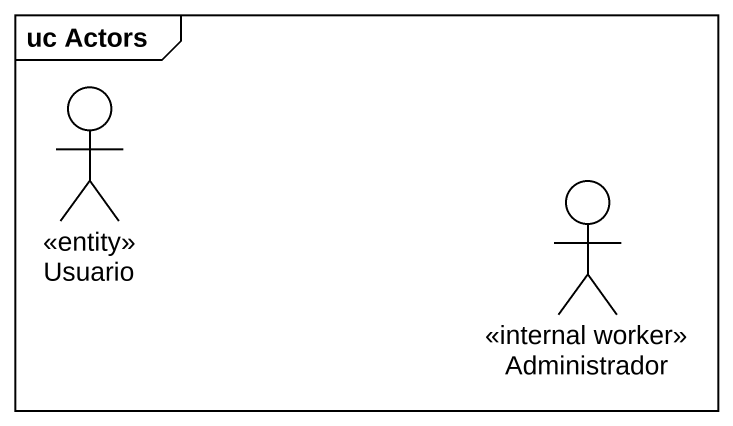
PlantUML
@startuml
mainframe uc Actors
actor Usuario <<entity>>
actor Administrador <<internal worker>>
@enduml
